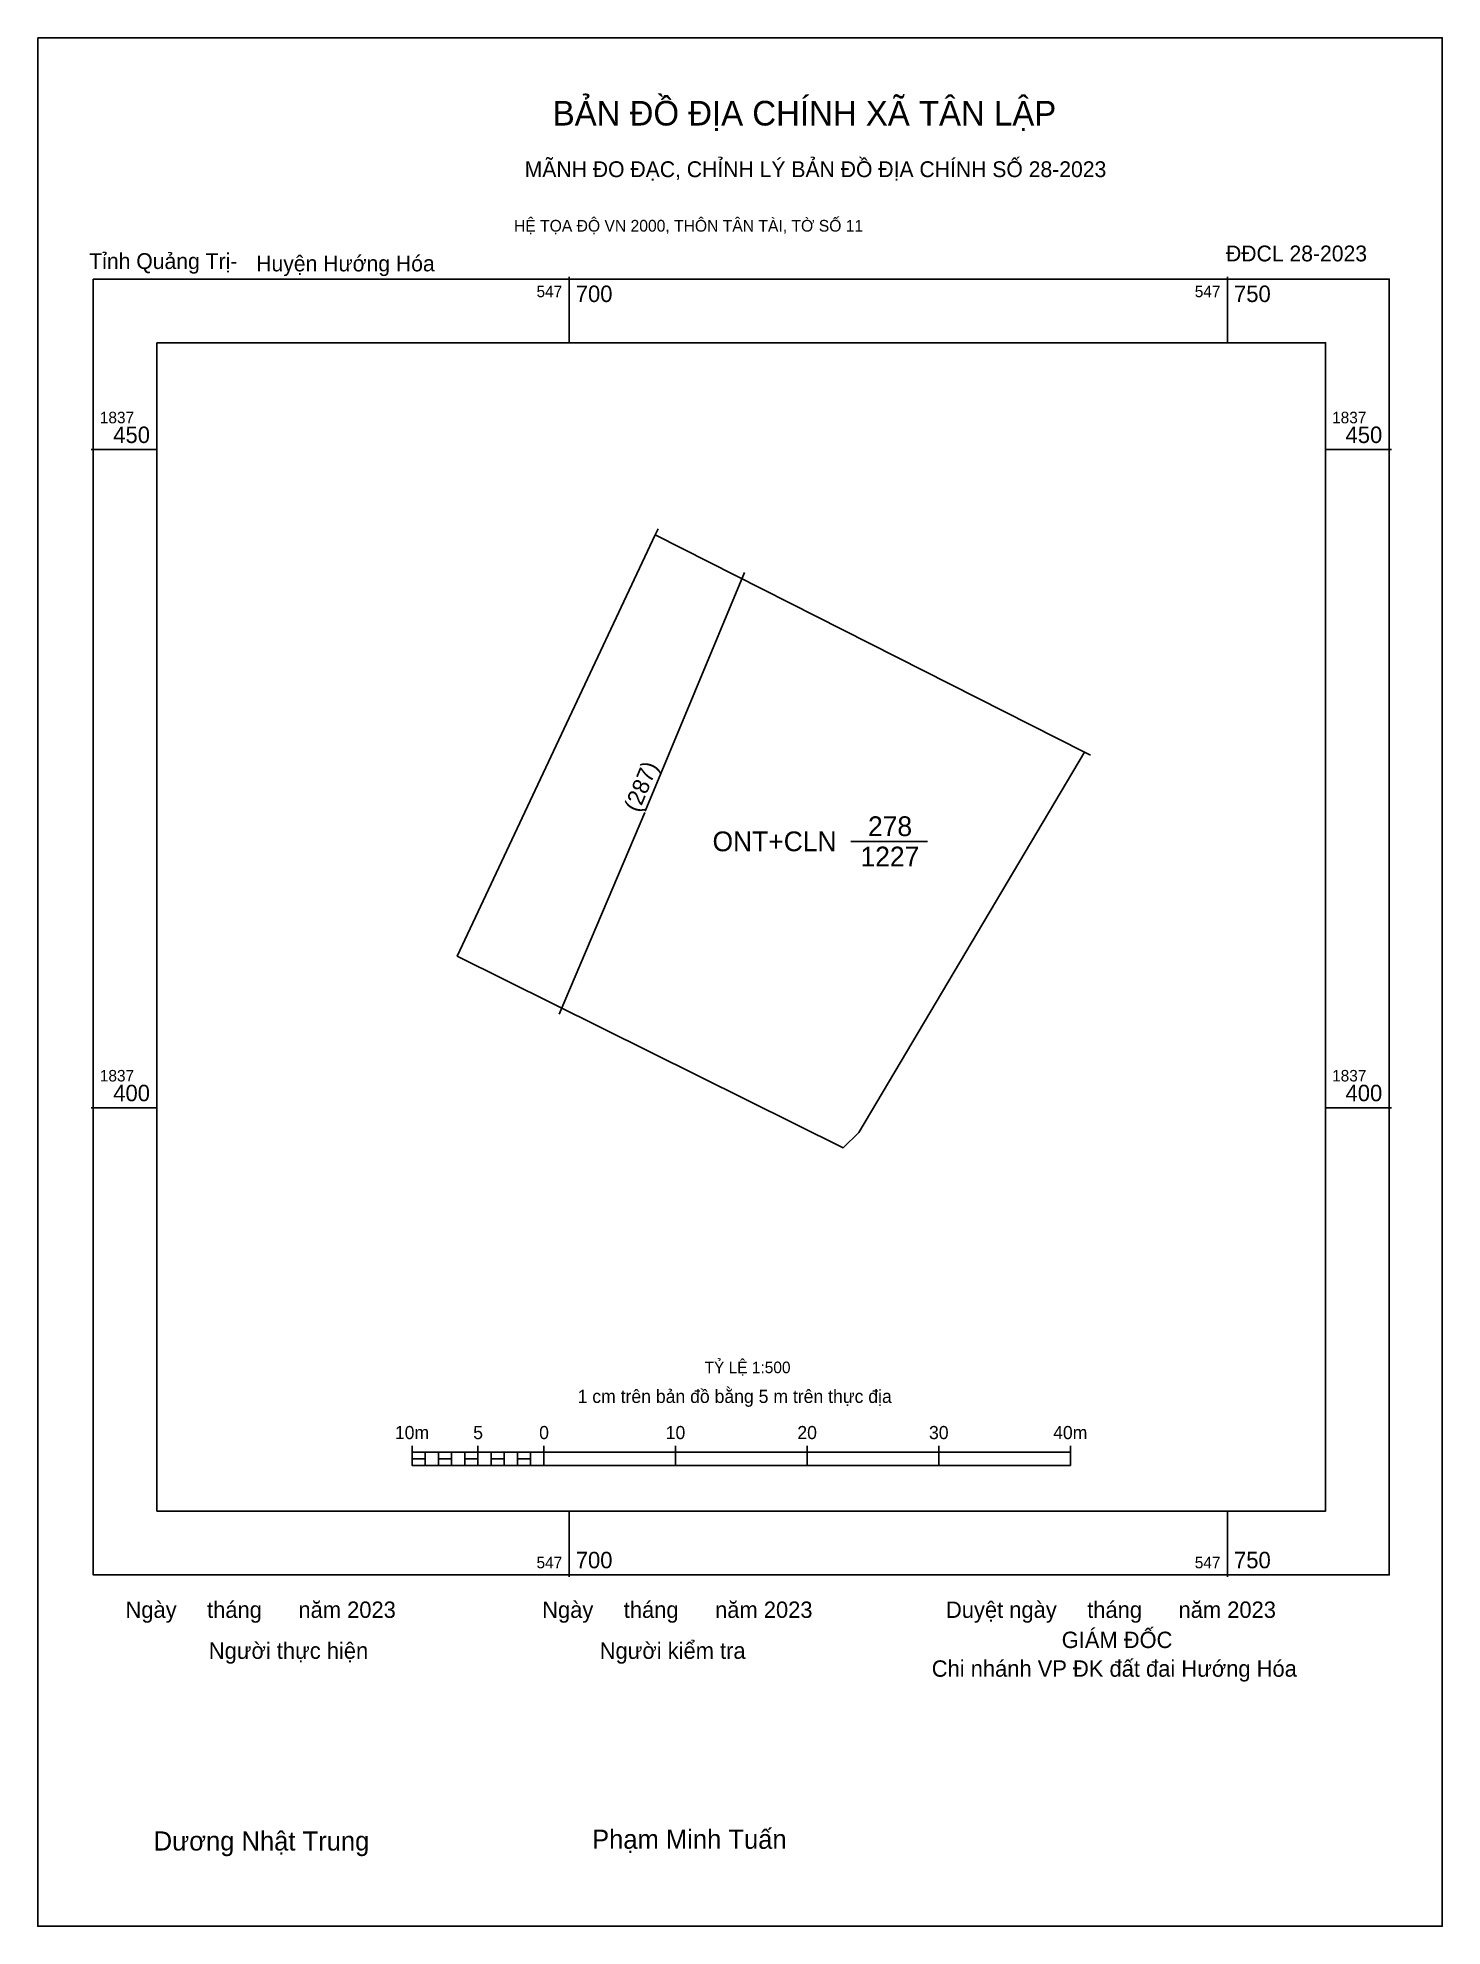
# Model space of a CAD drawing. Extents: x 547660 to 547766, y 1837338 to 1837481.
import ezdxf

# ---------------------------------------------------------------- set-up
doc = ezdxf.new("R2010")
doc.units = 0
for name, color, linetype in [('Level 10', 7, 'Continuous'), ('Level 13', 7, 'Continuous'), ('Level 15', 7, 'Continuous'), ('Level 22', 7, 'Continuous'), ('Level 23', 7, 'Continuous'), ('Level 27', 7, 'Continuous'), ('Level 50', 7, 'Continuous'), ('Level 6', 7, 'Continuous'), ('Level 62', 7, 'Continuous'), ('Level 63', 7, 'Continuous'), ('Level 9', 7, 'Continuous')]:
    doc.layers.add(name, color=color, linetype=linetype)

msp = doc.modelspace()

# ---------------------------------------------------------------- linework, layer by layer
at = {"layer": 'Level 10'}
msp.add_lwpolyline([(547739.15, 1837427.02), (547721.99, 1837398.13), (547720.82, 1837396.96), (547691.5, 1837411.52), (547706.54, 1837443.53)], close=True, dxfattribs=at)
at = {"layer": 'Level 15'}
msp.add_lwpolyline([(547659.64, 1837481.29), (547766.31, 1837481.29), (547766.31, 1837337.83), (547659.64, 1837337.83)], close=True, dxfattribs=at)
at = {"layer": 'Level 22'}
msp.add_line((547721.39, 1837420.24), (547727.22, 1837420.24), dxfattribs=at)
at = {"layer": 'Level 23'}
for p, q in [((547691.5, 1837411.52), (547706.54, 1837443.53)), ((547706.54, 1837443.53), (547706.75, 1837443.99))]:
    msp.add_line(p, q, dxfattribs=at)
msp.add_lwpolyline([(547706.54, 1837443.53), (547739.15, 1837427.02), (547739.59, 1837426.78)], dxfattribs=at)
at = {"layer": 'Level 27'}
for p, q in [((547739.15, 1837427.02), (547739.15, 1837427.02)), ((547721.99, 1837398.13), (547721.99, 1837398.13)), ((547720.82, 1837396.96), (547720.82, 1837396.95))]:
    msp.add_line(p, q, dxfattribs=at)
at = {"layer": 'Level 50'}
for p, q in [((547705.78, 1837422.53), (547713.31, 1837440.66)), ((547699.23, 1837407.11), (547705.74, 1837422.43))]:
    msp.add_line(p, q, dxfattribs=at)
at = {"layer": 'Level 62'}
msp.add_lwpolyline([(547668.69, 1837458.12), (547757.45, 1837458.12), (547757.45, 1837369.36), (547668.69, 1837369.36)], close=True, dxfattribs=at)
at = {"layer": 'Level 63'}
for p, q in [((547700, 1837463.12), (547700, 1837458.12)), ((547750, 1837463.12), (547750, 1837458.12)), ((547663.69, 1837450), (547668.69, 1837450)), ((547757.45, 1837450), (547762.45, 1837450)), ((547663.69, 1837400), (547668.69, 1837400)), ((547757.45, 1837400), (547762.45, 1837400)), ((547688.07, 1837374.33), (547688.07, 1837372.83)), ((547688.07, 1837373.83), (547738.07, 1837373.83)), ((547689.07, 1837373.83), (547689.07, 1837372.83)), ((547690.07, 1837373.83), (547690.07, 1837372.83)), ((547691.07, 1837373.83), (547691.07, 1837372.83)), ((547692.07, 1837373.83), (547692.07, 1837372.83)), ((547693.07, 1837374.33), (547693.07, 1837372.83)), ((547693.07, 1837373.83), (547693.07, 1837372.83)), ((547694.07, 1837373.83), (547694.07, 1837372.83)), ((547695.07, 1837373.83), (547695.07, 1837372.83)), ((547696.07, 1837373.83), (547696.07, 1837372.83)), ((547697.07, 1837373.83), (547697.07, 1837372.83)), ((547698.07, 1837374.33), (547698.07, 1837372.83)), ((547698.07, 1837373.83), (547698.07, 1837372.83)), ((547708.07, 1837374.33), (547708.07, 1837372.83)), ((547718.07, 1837374.33), (547718.07, 1837372.83)), ((547728.07, 1837374.33), (547728.07, 1837372.83)), ((547738.07, 1837374.33), (547738.07, 1837372.83)), ((547688.07, 1837372.83), (547738.07, 1837372.83)), ((547700, 1837369.36), (547700, 1837364.36)), ((547750, 1837369.36), (547750, 1837364.36))]:
    msp.add_line(p, q, dxfattribs=at)
for points in [[(547663.85, 1837462.96), (547762.29, 1837462.96), (547762.29, 1837364.52), (547663.85, 1837364.52)], [(547688.07, 1837373.33), (547689.07, 1837373.33), (547689.07, 1837372.83), (547688.07, 1837372.83)], [(547688.07, 1837373.33), (547689.07, 1837373.33), (547689.07, 1837372.83), (547688.07, 1837372.83)], [(547690.07, 1837373.33), (547691.07, 1837373.33), (547691.07, 1837372.83), (547690.07, 1837372.83)], [(547692.07, 1837373.33), (547693.07, 1837373.33), (547693.07, 1837372.83), (547692.07, 1837372.83)], [(547694.07, 1837373.33), (547695.07, 1837373.33), (547695.07, 1837372.83), (547694.07, 1837372.83)], [(547696.07, 1837373.33), (547697.07, 1837373.33), (547697.07, 1837372.83), (547696.07, 1837372.83)]]:
    msp.add_lwpolyline(points, close=True, dxfattribs=at)

# ---------------------------------------------------------------- texts
at = {"layer": 'Level 13'}
for s, p in [('278', (547722.7, 1837420.64)), ('ONT+CLN', (547710.89, 1837419.49)), ('1227', (547722.13, 1837418.34))]:
    msp.add_text(s, height=1.5, dxfattribs=at).set_placement(p)
at = {"layer": 'Level 6'}
msp.add_text('TỶ LỆ 1:500', height=0.879, dxfattribs=at).set_placement((547710.28, 1837379.84))
at = {"layer": 'Level 63'}
for s, height, p in [('BẢN ĐỒ ĐỊA CHÍNH XÃ TÂN LẬP', 1.8718, (547698.75, 1837474.62)), ('MÃNH ĐO ĐẠC, CHỈNH LÝ BẢN ĐỒ ĐỊA CHÍNH SỐ 28-2023', 1.2011, (547696.62, 1837470.7)), ('HỆ TỌA ĐỘ VN 2000, THÔN TÂN TÀI, TỜ SỐ 11', 0.8891, (547695.81, 1837466.56)), ('547', 0.875, (547697.52, 1837461.58)), ('700', 1.25, (547700.5, 1837461.21)), ('547', 0.875, (547747.52, 1837461.58)), ('750', 1.25, (547750.5, 1837461.21)), ('1837', 0.875, (547664.35, 1837452)), ('1837', 0.875, (547757.95, 1837452)), ('450', 1.25, (547665.37, 1837450.5)), ('450', 1.25, (547758.97, 1837450.5)), ('1837', 0.875, (547664.35, 1837402)), ('1837', 0.875, (547757.95, 1837402)), ('400', 1.25, (547665.37, 1837400.5)), ('400', 1.25, (547758.97, 1837400.5)), ('1 cm trên bản đồ bằng 5 m trên thực địa', 1, (547700.64, 1837377.58)), ('10m', 1, (547686.76, 1837374.83)), ('5', 1, (547692.71, 1837374.83)), ('0', 1, (547697.72, 1837374.83)), ('10', 1, (547707.33, 1837374.83)), ('20', 1, (547717.33, 1837374.83)), ('30', 1, (547727.33, 1837374.83)), ('40m', 1, (547736.76, 1837374.83)), ('700', 1.25, (547700.5, 1837365.02)), ('750', 1.25, (547750.5, 1837365.02)), ('547', 0.875, (547697.52, 1837365.02)), ('547', 0.875, (547747.52, 1837365.02)), ('Ngày     tháng      năm 2023', 1.2442, (547666.3, 1837361.25)), ('Ngày     tháng      năm 2023', 1.2442, (547697.95, 1837361.25)), ('Duyệt ngày     tháng      năm 2023', 1.2442, (547728.62, 1837361.25)), ('GIÁM ĐỐC', 1.244, (547737.41, 1837358.96)), ('Người thực hiện', 1.2442, (547672.63, 1837358.14)), ('Người kiểm tra', 1.2442, (547702.32, 1837358.14)), ('Chi nhánh VP ĐK đất đai Hướng Hóa', 1.2442, (547727.54, 1837356.78)), ('Dương Nhật Trung', 1.4512, (547668.44, 1837343.58)), ('Phạm Minh Tuấn', 1.4512, (547701.74, 1837343.71))]:
    msp.add_text(s, height=height, dxfattribs=at).set_placement(p)
at = {"layer": 'Level 9'}
for s, p in [('Tỉnh Quảng Trị-', (547663.55, 1837463.72)), ('ĐĐCL 28-2023', (547749.89, 1837464.3)), ('Huyện Hướng Hóa', (547676.23, 1837463.54))]:
    msp.add_text(s, height=1.2011, dxfattribs=at).set_placement(p)
msp.add_text('(287)', height=1.25, rotation=67.439, dxfattribs=at).set_placement((547705.28, 1837422.38))

doc.saveas('drawing.dxf')
